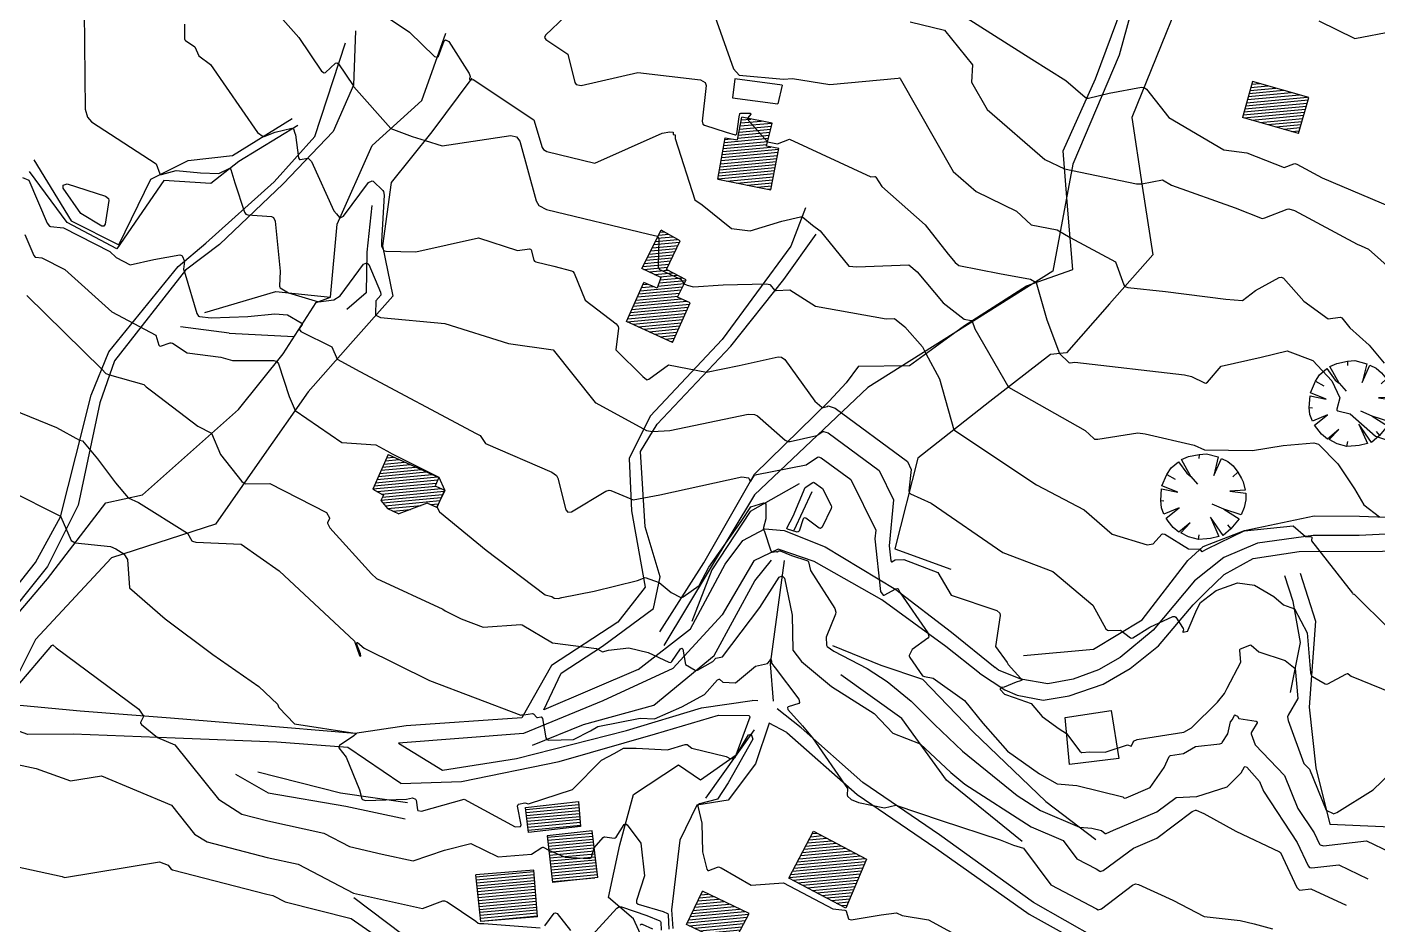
# Model space of a CAD drawing. Extents: x 15746 to 36625, y 87803 to 171760.
# Drawn here: x 18243.6 to 18527.3, y 88185.6 to 88374.2 of the extents above; entities that cross this region are included whole.
import ezdxf

# ---------------------------------------------------------------- set-up
doc = ezdxf.new("R2010")
doc.units = 0
doc.header["$LTSCALE"] = 5
doc.header["$MEASUREMENT"] = 0
for name, color, linetype in [('BOUNDARY', 7, 'FENCELINE2'), ('CONTOUR', 254, 'Continuous'), ('EXISTING BUILDING', 21, 'Continuous'), ('EXISTING ROAD', 25, 'Continuous'), ('FENCE & GATE', 7, 'Continuous'), ('RELIEF', 255, 'Continuous'), ('STREAM & RIVER FRONT', 161, 'Continuous'), ('TREES & VEGETN', 72, 'Continuous')]:
    doc.layers.add(name, color=color, linetype=linetype)
doc.linetypes.add('FENCELINE2', pattern='A,0.25,-0.1,[132,ltypeshp.shx,S=0.1,R=0,X=-0.1,Y=0],-0.1,1', length=1.45)
pattern_1 = [(5.3223326, (-52627.4863, 31781.70936), (-0.0579741825, 0.6223053866), [])]

# ---------------------------------------------------------------- blocks, each defined once
blk = doc.blocks.new('S076')
at = {"color": 0}
for p, q in [((-0.21, 0.45), (-0.12, 0.48)), ((-0.12, 0.48), (-0.04, 0.28)), ((-0.04, 0.28), (-0.07, 0.49)), ((-0.07, 0.49), (0.08, 0.49)), ((0.07, 0.43), (0.08, 0.49)), ((0.08, 0.49), (0.2, 0.47)), ((-0.43, 0.25), (-0.37, 0.33)), ((-0.37, 0.33), (-0.25, 0.2)), ((-0.35, 0.36), (-0.29, 0.41)), ((-0.25, 0.2), (-0.35, 0.36)), ((-0.29, 0.41), (-0.21, 0.45)), ((0.2, 0.47), (0.13, 0.22)), ((0.13, 0.22), (0.24, 0.44)), ((0.24, 0.44), (0.32, 0.38)), ((0.32, 0.38), (0.35, 0.35)), ((0.35, 0.35), (0.42, 0.28)), ((-0.48, 0.13), (-0.45, 0.21)), ((-0.45, 0.21), (-0.43, 0.25)), ((-0.04, 0.28), (0, 0.14)), ((0.42, 0.28), (0.37, 0.25)), ((0.42, 0.28), (0.47, 0.17)), ((0.47, 0.17), (0.49, 0.07)), ((-0.5, 0.04), (-0.48, 0.13)), ((-0.5, -0.04), (-0.5, 0.04)), ((-0.48, 0.13), (-0.4, 0.12)), ((0.49, 0.07), (0.33, 0.08)), ((0.33, 0.08), (0.5, 0.05)), ((0.5, 0.05), (0.5, -0.04)), ((-0.48, -0.12), (-0.5, -0.04)), ((-0.27, -0.06), (-0.48, -0.12)), ((-0.47, -0.16), (-0.27, -0.06)), ((-0.09, -0.26), (-0.07, -0.14)), ((0.47, -0.17), (0.28, -0.13)), ((0.28, -0.13), (0.45, -0.22)), ((0.48, -0.13), (0.47, -0.17)), ((0.5, -0.04), (0.48, -0.13)), ((-0.41, -0.29), (-0.47, -0.16)), ((-0.35, -0.35), (-0.41, -0.29)), ((-0.09, -0.26), (-0.17, -0.47)), ((-0.09, -0.32), (-0.09, -0.26)), ((0.24, -0.43), (0.15, -0.26)), ((0.15, -0.26), (0.21, -0.45)), ((0.41, -0.29), (0.35, -0.35)), ((0.45, -0.22), (0.41, -0.29)), ((-0.35, -0.35), (-0.31, -0.32)), ((-0.25, -0.43), (-0.35, -0.35)), ((-0.17, -0.47), (-0.25, -0.43)), ((-0.13, -0.48), (-0.09, -0.32)), ((0.07, -0.49), (0.05, -0.38)), ((0.21, -0.45), (0.07, -0.49)), ((0.35, -0.35), (0.24, -0.43)), ((0.35, -0.35), (0.33, -0.32)), ((-0.02, -0.5), (-0.13, -0.48)), ((0.07, -0.49), (-0.02, -0.5))]:
    blk.add_line(p, q, dxfattribs=at)

msp = doc.modelspace()

# ---------------------------------------------------------------- hatches: boundary and pattern name
at = {"layer": 'EXISTING BUILDING'}
h = msp.add_hatch(dxfattribs=at)
h.set_pattern_fill('ANSI31', color=256, scale=5, angle=-39.67767, style=0)
h.set_pattern_definition(pattern_1)
h.paths.add_polyline_path([(18510.661, 88351.857), (18512.8, 88359.41), (18500.984, 88362.756), (18498.845, 88355.203)])
h = msp.add_hatch(dxfattribs=at)
h.set_pattern_fill('ANSI31', color=256, scale=5, angle=-39.67767, style=0)
h.set_pattern_definition(pattern_1)
h.paths.add_polyline_path([(18401.5, 88348.662), (18398.898, 88349.163), (18400.071, 88354.024), (18393.673, 88355.253), (18392.825, 88350.478), (18390.215, 88350.941), (18388.665, 88342.22), (18399.831, 88339.983)])
h = msp.add_hatch(dxfattribs=at)
h.set_pattern_fill('ANSI31', color=256, scale=5, angle=-39.67767, style=0)
h.set_pattern_definition(pattern_1)
h.paths.add_polyline_path([(18379.171, 88307.97), (18382.859, 88316.258), (18380.228, 88317.475), (18381.992, 88321.126), (18377.882, 88323.266), (18380.752, 88329.286), (18376.785, 88331.559), (18372.712, 88323.479), (18376.711, 88321.594), (18375.892, 88319.348), (18373.101, 88320.554), (18369.513, 88312.342)])
h = msp.add_hatch(dxfattribs=at)
h.set_pattern_fill('ANSI31', color=256, scale=5, angle=-39.67767, style=0)
h.set_pattern_definition(pattern_1)
h.paths.add_polyline_path([(18319.435, 88284.379), (18316.178, 88277.158), (18318.458, 88275.858), (18317.872, 88274.778), (18319.296, 88273.053), (18321.659, 88271.956), (18327.629, 88274.211), (18329.635, 88273.306), (18331.279, 88276.953), (18329.274, 88277.857), (18330.055, 88279.589)])
h = msp.add_hatch(dxfattribs=at)
h.set_pattern_fill('ANSI31', color=256, scale=5, angle=-39.67767, style=0)
h.set_pattern_definition(pattern_1)
h.paths.add_polyline_path([(18348.302, 88210.244), (18359.385, 88211.516), (18359.836, 88206.264), (18348.903, 88205.008)])
h = msp.add_hatch(dxfattribs=at)
h.set_pattern_fill('ANSI31', color=256, scale=5, angle=-39.67767, style=0)
h.set_pattern_definition(pattern_1)
h.paths.add_polyline_path([(18363.448, 88195.595), (18362.238, 88205.399), (18352.843, 88204.342), (18353.947, 88194.526)])
h = msp.add_hatch(dxfattribs=at)
h.set_pattern_fill('ANSI31', color=256, scale=5, angle=-39.67767, style=0)
h.set_pattern_definition(pattern_1)
h.paths.add_polyline_path([(18408.785, 88205.303), (18419.882, 88199.435), (18415.561, 88189.144), (18403.568, 88195.437)])
h = msp.add_hatch(dxfattribs=at)
h.set_pattern_fill('ANSI31', color=256, scale=5, angle=-39.67767, style=0)
h.set_pattern_definition(pattern_1)
h.paths.add_polyline_path([(18350.798, 88187.29), (18349.993, 88197.136), (18337.808, 88196.136), (18338.892, 88186.316)])
h = msp.add_hatch(dxfattribs=at)
h.set_pattern_fill('ANSI31', color=256, scale=5, angle=-39.67767, style=0)
h.set_pattern_definition(pattern_1)
h.paths.add_polyline_path([(18391.622, 88181.149), (18395.22, 88187.985), (18385.434, 88192.671), (18382.098, 88185.703)])

# ---------------------------------------------------------------- linework, layer by layer
at = {"layer": 'BOUNDARY'}
msp.add_line((18462.526, 88219.337), (18461.589, 88229.141), dxfattribs=at)
for points in [[(18480.088, 88394.346), (18472.939, 88368.31), (18463.239, 88345.42), (18459.051, 88322.926), (18420.177, 88298.458), (18396.344, 88275.949), (18377.314, 88244.3)], [(18461.589, 88229.141), (18471.29, 88230.624), (18472.916, 88220.595), (18462.526, 88219.337)]]:
    msp.add_lwpolyline(points, dxfattribs=at)
at = {"layer": 'CONTOUR', "color": 33}
for points in [[(18291.76, 88382.1), (18300.642, 88371.967), (18305.391, 88364.934), (18306.006, 88364.567), (18306.259, 88364.638), (18308.368, 88366.603), (18308.622, 88366.674), (18309.018, 88366.438), (18312.077, 88361.918), (18312.078, 88361.811), (18312.244, 88361.621), (18319.969, 88352.852), (18324.436, 88351.219), (18327.18, 88350.379), (18330.748, 88349.214), (18345.179, 88351.404), (18346.352, 88351.14), (18347.065, 88350.226), (18350.489, 88337.694), (18351.094, 88336.745), (18352.646, 88335.886), (18374.197, 88330.686), (18375.961, 88330.25), (18376.084, 88330.168), (18376.263, 88329.681), (18376.162, 88323.818), (18376.317, 88323.33), (18376.393, 88323.265), (18377.527, 88322.759), (18380.813, 88321.23), (18381.56, 88320.232), (18382.198, 88319.964), (18383.585, 88319.604), (18389.781, 88320.03), (18398.854, 88320.25), (18399.56, 88320.105), (18399.659, 88320.034), (18400.575, 88318.949), (18400.674, 88318.878), (18400.899, 88318.836), (18403.773, 88318.965), (18409.168, 88315.55), (18424.005, 88312.933), (18425.764, 88313.006), (18427.927, 88311.199), (18431.623, 88307.044), (18432.359, 88305.604), (18435.217, 88300.281), (18438.249, 88289.579), (18455.564, 88278.07), (18465.604, 88272.805), (18471.518, 88267.707), (18478.816, 88265.445), (18480.079, 88265.63), (18481.892, 88267.66), (18482.09, 88267.763), (18482.561, 88267.672), (18487.529, 88264.601), (18489.775, 88264.549), (18489.948, 88264.502), (18489.982, 88264.471), (18490.27, 88264.02), (18490.31, 88263.993), (18490.408, 88264.007), (18491.438, 88264.613), (18499.24, 88268.375), (18499.287, 88268.366), (18499.291, 88268.367), (18499.292, 88268.368), (18499.308, 88268.387), (18509.526, 88269.427), (18512.11, 88267.208), (18513.346, 88267.131), (18513.438, 88267.081), (18513.454, 88267.022), (18513.332, 88266.301), (18521.967, 88255.275), (18522.053, 88255.176), (18522.263, 88255.071), (18522.318, 88255.088), (18522.322, 88255.088), (18522.328, 88255.086), (18522.388, 88255.041), (18529.733, 88247.752)], [(18313.049, 88380.459), (18323.887, 88373.091), (18329.138, 88368.037), (18329.748, 88367.871), (18330.003, 88368.07), (18331.211, 88371.305), (18331.488, 88371.493), (18332.181, 88371.156), (18336.423, 88364.454), (18336.667, 88363.814), (18336.663, 88363.77), (18336.479, 88363.297), (18336.481, 88363.251), (18336.495, 88363.236), (18336.725, 88363.126), (18337.249, 88363.169), (18349.992, 88354.673), (18351.777, 88348.872), (18352.038, 88348.462), (18352.765, 88348.06), (18362.853, 88345.626), (18376.994, 88351.877), (18378.601, 88352.186), (18379.242, 88352.114), (18379.289, 88352.087), (18379.299, 88352.056), (18379.257, 88351.693), (18379.266, 88351.662), (18379.294, 88351.64), (18379.676, 88351.531), (18379.704, 88351.51), (18379.721, 88351.46), (18379.712, 88350.815), (18383.834, 88337.885), (18385.389, 88336.864), (18391.541, 88331.863), (18395.435, 88331.389), (18402.141, 88333.409), (18406.021, 88334.345), (18406.338, 88334.344), (18406.528, 88334.252), (18408.564, 88332.563), (18410.16, 88331.406), (18416.186, 88323.965), (18417.836, 88323.812), (18428.782, 88324.266), (18430.545, 88322.793), (18435.96, 88316.292), (18440.373, 88312.82), (18441.9, 88312.556), (18442.012, 88312.503), (18442.091, 88312.393), (18442.664, 88310.803), (18449.741, 88298.573), (18465.821, 88289.465), (18467.627, 88287.765), (18467.798, 88287.667), (18468.471, 88287.612), (18476.863, 88288.93), (18478.397, 88288.752), (18488.698, 88286.399), (18490.852, 88285.416), (18500.963, 88285.223), (18507.389, 88286.277), (18513.817, 88286.888), (18514.799, 88286.554), (18518.92, 88282.461), (18522.406, 88277.217), (18524.343, 88273.832), (18527.674, 88271.291)], [(18386.91, 88379.657), (18391.922, 88365.416), (18393.141, 88364.11), (18402.492, 88363.277), (18404.365, 88363.381), (18412.199, 88362.147), (18426.531, 88363.478), (18426.856, 88363.501), (18426.881, 88363.496), (18426.89, 88363.488), (18426.972, 88363.362), (18438.093, 88343.819), (18442.912, 88339.677), (18451.38, 88335.538), (18454.451, 88332.637), (18459.962, 88331.614), (18462.673, 88330.02), (18472.175, 88324.888), (18473.911, 88320.034), (18474.157, 88319.701), (18474.751, 88319.455), (18482.688, 88318.658), (18495.349, 88317.051), (18498.867, 88316.788), (18501.584, 88318.852), (18506.565, 88321.61), (18507.026, 88321.681), (18507.488, 88321.429), (18511.718, 88316.585), (18516.879, 88312.929), (18519.375, 88313.25), (18519.575, 88313.222), (18519.745, 88313.096), (18521.386, 88311.015), (18525.488, 88307.387), (18528.617, 88303.619)], [(18514.886, 88375.513), (18522.438, 88371.804), (18530.534, 88373.298), (18547.097, 88380.073)], [(18255.541, 88377.543), (18255.76, 88356.951), (18256.253, 88355.242), (18257.125, 88354.294), (18270.664, 88345.459), (18271.46, 88343.373), (18271.586, 88343.237), (18271.845, 88343.209), (18274.87, 88344.064), (18279.996, 88343.569), (18283.828, 88343.452), (18286.013, 88344.48), (18286.217, 88344.479), (18286.386, 88344.295), (18287.245, 88341.475), (18289.234, 88335.319), (18289.535, 88334.893), (18289.937, 88334.724), (18294.913, 88334.406), (18295.313, 88334.214), (18295.697, 88333.438), (18296.77, 88322.935), (18296.589, 88319.789), (18296.645, 88319.543), (18296.756, 88319.424), (18298.495, 88318.393), (18304.763, 88316.502), (18308.036, 88316.907), (18309.362, 88317.709), (18314.225, 88324.421), (18314.908, 88324.7), (18315.395, 88324.339), (18317.832, 88318.544), (18317.914, 88318.002), (18317.865, 88317.885), (18316.863, 88316.668), (18316.765, 88313.896), (18316.845, 88313.68), (18317.841, 88313.157), (18331.338, 88311.943), (18344.709, 88307.729), (18354.077, 88306.42), (18362.921, 88295.369), (18362.953, 88295.306), (18363, 88295.288), (18363.041, 88295.273), (18363.068, 88295.261), (18373.657, 88289.46), (18374.975, 88289.225), (18378.555, 88289.451), (18395.046, 88292.873), (18396.383, 88292.834), (18396.979, 88292.536), (18402.806, 88287.452), (18403.402, 88287.157), (18403.857, 88287.147), (18409.438, 88288.374), (18410.713, 88289.237), (18410.833, 88289.271), (18411.856, 88288.936), (18422.522, 88281.043), (18425.565, 88274.898), (18424.681, 88265.21), (18425.004, 88262.107), (18425.161, 88261.885), (18425.229, 88261.885), (18425.922, 88262.266), (18427.765, 88262.384), (18434.854, 88259.651), (18437.68, 88254.851), (18447.244, 88251.648), (18447.884, 88251.122), (18447.995, 88250.594), (18446.963, 88244.113), (18449.425, 88240.737), (18449.623, 88240.289), (18452.293, 88237.376), (18452.632, 88237.182), (18452.65, 88237.153), (18452.644, 88237.137), (18452.493, 88237.012), (18452.203, 88236.903), (18451.36, 88236.613), (18448.779, 88235.531), (18448.259, 88235.462), (18447.971, 88235.177), (18447.958, 88235.146), (18447.994, 88235.042), (18448.88, 88234.051), (18450.898, 88233.394), (18454.509, 88232.142), (18456.771, 88229.409), (18460.341, 88226.795), (18461.907, 88225.807), (18464.733, 88222.079), (18465.027, 88221.849), (18465.149, 88221.825), (18466.699, 88221.931), (18470.053, 88221.864), (18474.715, 88223.45), (18475.454, 88223.186), (18475.52, 88223.189), (18475.582, 88223.251), (18475.941, 88224.165), (18475.993, 88224.232), (18476.72, 88224.553), (18486.536, 88226.078), (18488.168, 88226.995), (18493.63, 88232.423), (18495.068, 88234.22), (18495.637, 88235.301), (18498.494, 88240.815), (18498.29, 88243.252), (18498.339, 88243.445), (18498.477, 88243.565), (18500.38, 88244.386), (18500.56, 88244.41), (18500.715, 88244.342), (18502.314, 88242.964), (18507.815, 88241.176), (18509.947, 88239.456), (18510.507, 88233.188), (18508.425, 88229.632), (18508.328, 88229.319), (18508.423, 88228.562), (18511.767, 88219.546), (18512.964, 88218.297), (18516.455, 88209.687), (18517.887, 88208.999), (18518.012, 88208.975), (18518.696, 88209.188), (18526.279, 88213.976), (18531.68, 88219.155)], [(18276.611, 88374.769), (18276.643, 88371.746), (18276.716, 88371.496), (18276.844, 88371.356), (18278.83, 88370.06), (18279.625, 88368.147), (18282.136, 88366.342), (18291.984, 88352.013), (18293.14, 88351.186), (18293.346, 88351.19), (18295.701, 88352.101), (18299.196, 88352.945), (18299.492, 88352.895), (18299.541, 88352.832), (18299.785, 88351.9), (18299.968, 88351.584), (18300.58, 88346.738), (18300.79, 88346.388), (18300.931, 88346.349), (18302.53, 88346.637), (18302.671, 88346.61), (18303.307, 88345.939), (18307.982, 88335.599), (18308.605, 88334.99), (18309.23, 88334.175), (18309.309, 88334.137), (18310.054, 88334.471), (18315.323, 88341.553), (18316.047, 88341.906), (18316.29, 88341.817), (18318.321, 88339.836), (18318.459, 88339.635), (18318.592, 88338.873), (18318.025, 88329.15), (18318.031, 88328.166), (18318.416, 88327.3), (18318.466, 88327.243), (18318.947, 88327.089), (18325.211, 88327), (18338.369, 88329.899), (18346.562, 88327.228), (18349.107, 88327.614), (18349.314, 88327.567), (18349.439, 88327.406), (18350.043, 88325.196), (18350.15, 88325.029), (18350.423, 88324.877), (18354.223, 88323.961), (18357.928, 88323.011), (18358.196, 88322.867), (18358.484, 88322.478), (18360.83, 88316.859), (18367.339, 88311.826), (18367.734, 88311.299), (18367.788, 88310.935), (18367.224, 88306.374), (18367.225, 88306.372), (18367.231, 88306.363), (18372.887, 88300.828), (18373.681, 88300.138), (18373.771, 88300.103), (18373.779, 88300.102), (18374.16, 88300.251), (18378.285, 88303.275), (18386.287, 88301.734), (18393.166, 88303.102), (18401.355, 88304.923), (18402.03, 88304.867), (18402.724, 88304.346), (18409.022, 88295.619), (18410.541, 88294.345), (18410.683, 88294.275), (18410.755, 88294.274), (18411.645, 88294.469), (18411.847, 88294.607), (18411.866, 88294.612), (18413.319, 88294.136), (18428.47, 88282.925), (18429.291, 88281.267), (18428.773, 88276.802), (18428.85, 88276.445), (18429.133, 88276.179), (18433.486, 88274.203), (18448.545, 88263.829), (18459.025, 88259.816), (18467.438, 88252.738), (18470.157, 88247.807), (18470.478, 88247.488), (18470.678, 88247.437), (18473.247, 88247.525), (18475.323, 88245.899), (18475.524, 88245.827), (18475.854, 88245.909), (18479.401, 88248.154), (18484.223, 88250.369), (18484.66, 88250.394), (18484.865, 88250.241), (18486.411, 88247.843), (18486.498, 88247.613), (18486.495, 88247.572), (18486.327, 88247.136), (18486.337, 88247.091), (18486.424, 88247.065), (18487.322, 88247.301), (18487.394, 88247.339), (18487.404, 88247.356), (18487.476, 88247.599), (18489.298, 88251.858), (18490.023, 88253.299), (18491.848, 88254.743), (18493.326, 88255.833), (18497.791, 88257.452), (18501.357, 88256.979), (18505.476, 88254.583), (18507.47, 88252.859), (18509.758, 88251.989), (18512.459, 88246.928), (18513.131, 88238.585), (18513.353, 88237.955), (18513.547, 88237.774), (18516.217, 88236.277), (18516.472, 88236.207), (18516.804, 88236.28), (18520.567, 88238.242), (18520.943, 88238.386), (18520.975, 88238.389), (18521.033, 88238.364), (18521.655, 88237.875), (18532.206, 88233.567)], [(18356.596, 88376.413), (18352.441, 88372.48), (18352.279, 88371.98), (18352.517, 88371.574), (18357.127, 88368.511), (18358.618, 88362.528), (18358.927, 88362.118), (18359.929, 88361.935), (18371.874, 88364.615), (18385.055, 88363.111), (18386.016, 88362.568), (18386.227, 88361.925), (18385.361, 88354.459), (18385.538, 88353.817), (18385.849, 88353.578), (18390.427, 88352.132), (18392.299, 88351.523), (18392.465, 88351.546), (18392.636, 88351.797), (18393.17, 88355.341), (18393.276, 88355.98), (18393.304, 88356.025), (18393.469, 88356.081), (18395.424, 88356.073), (18395.586, 88355.97), (18395.579, 88355.872), (18394.932, 88355.101), (18394.907, 88355.015), (18395.089, 88354.557), (18399.125, 88350.102), (18401.225, 88349.697), (18403.697, 88350.645), (18420.774, 88342.734), (18421.668, 88342.8), (18421.738, 88342.785), (18421.878, 88342.663), (18423.134, 88340.726), (18432.2, 88332.626), (18437.036, 88326.511), (18438.521, 88324.728), (18439.3, 88324.116), (18447.857, 88322.463), (18454.306, 88321.266), (18455.535, 88320.544), (18457.76, 88312.726), (18460.405, 88305.633), (18462.398, 88303.755), (18462.587, 88303.647), (18462.667, 88303.64), (18463.663, 88303.797), (18486.676, 88301.128), (18488.184, 88300.783), (18490.917, 88299.452), (18491.164, 88299.424), (18491.481, 88299.604), (18494.411, 88302.992), (18502.802, 88304.825), (18508.22, 88306.188), (18513.603, 88304.129), (18517.655, 88299.908), (18519.305, 88296.314), (18518.662, 88293.959), (18518.693, 88293.757), (18518.873, 88293.619), (18521.512, 88292.975), (18526.768, 88288.28), (18528.899, 88287.536)], [(18429.051, 88375.283), (18436.293, 88373.548), (18442.128, 88366.256), (18441.947, 88362.602), (18445.225, 88356.843), (18457.37, 88346.403), (18461.48, 88344.395), (18476.615, 88341.284), (18477.734, 88341.268), (18482.06, 88342.125), (18483.973, 88340.966), (18497.317, 88336.23), (18503.023, 88333.95), (18503.556, 88334.155), (18508.224, 88335.939), (18508.616, 88335.996), (18509.757, 88335.679), (18522.925, 88328.611), (18523.804, 88328.238), (18525.332, 88327.554), (18535.682, 88318.289)], [(18441.019, 88376.044), (18454.591, 88367.415), (18461.766, 88362.959), (18465.797, 88359.441), (18466.176, 88359.248), (18466.531, 88359.243), (18470.864, 88360.272), (18477.631, 88361.571), (18478.183, 88361.52), (18478.681, 88361.165), (18483.412, 88355.188), (18494.948, 88348.407), (18499.777, 88347.802), (18507.597, 88344.692), (18509.668, 88345.484), (18509.842, 88345.509), (18510.299, 88345.382), (18515.569, 88342.553), (18532.114, 88335.55)], [(18242.638, 88342.596), (18243.947, 88342.022), (18247.8, 88332.98), (18248.295, 88332.367), (18248.499, 88332.286), (18251.221, 88332.008), (18260.935, 88327.032), (18262.317, 88325.791), (18265.216, 88324.253), (18270.232, 88325.387), (18275.636, 88326.316), (18276.077, 88326.237), (18276.145, 88326.164), (18276.626, 88325.042), (18276.402, 88323.35), (18276.801, 88322.31), (18279.211, 88314.06), (18279.597, 88313.483), (18279.78, 88313.402), (18282.246, 88313.128), (18289.921, 88313.377), (18295.59, 88313.983), (18298.255, 88313.752), (18301.178, 88312.043), (18301.344, 88311.814), (18301.33, 88311.718), (18300.725, 88310.839), (18300.712, 88310.742), (18301.092, 88310.267), (18307.557, 88307.061), (18308.685, 88304.454), (18313.466, 88301.873), (18337.929, 88288.849), (18338.756, 88288.433), (18338.856, 88288.209), (18339.846, 88286.739), (18353.788, 88280.69), (18354.758, 88279.973), (18355.047, 88279.459), (18356.708, 88272.788), (18357.138, 88272.318), (18357.922, 88272.355), (18365.163, 88276.733), (18365.864, 88276.928), (18366.219, 88276.87), (18370.41, 88275.135), (18370.879, 88274.86), (18376.459, 88275.965), (18393.704, 88279.692), (18395.134, 88279.491), (18395.179, 88279.446), (18395.44, 88278.782), (18395.497, 88278.744), (18395.614, 88278.802), (18396.355, 88280.055), (18396.868, 88280.189), (18407.232, 88282.278), (18409.579, 88283.868), (18409.801, 88283.93), (18410.393, 88283.736), (18416.574, 88279.163), (18421.838, 88268.529), (18421.671, 88266.684), (18422.818, 88255.668), (18423.375, 88254.881), (18423.619, 88254.878), (18426.078, 88256.228), (18426.434, 88256.259), (18426.462, 88256.253), (18426.519, 88256.199), (18426.99, 88255.351), (18432.788, 88246.932), (18432.956, 88246.097), (18432.781, 88245.809), (18429.482, 88243.455), (18428.879, 88242.207), (18428.859, 88242.098), (18428.98, 88241.744), (18431.621, 88237.9), (18432.082, 88237.8), (18433.866, 88237.441), (18440.45, 88232.714), (18444.35, 88228.014), (18449.533, 88222.136), (18456.215, 88217.366), (18459.927, 88215.248), (18464.093, 88214.877), (18473.705, 88212.489), (18473.99, 88212.262), (18474.017, 88212.251), (18474.455, 88212.307), (18479.505, 88214.484), (18482.436, 88218.64), (18483.445, 88220.981), (18483.571, 88221.14), (18483.77, 88221.228), (18486.459, 88221.646), (18488.973, 88223.06), (18494.118, 88223.669), (18494.504, 88223.809), (18494.629, 88223.93), (18495.81, 88225.774), (18496.356, 88228.249), (18496.762, 88228.758), (18497.195, 88229.646), (18497.258, 88229.7), (18497.303, 88229.697), (18497.788, 88229.444), (18498.11, 88228.995), (18501.719, 88228.437), (18501.969, 88228.241), (18501.96, 88228.027), (18500.727, 88226.12), (18500.669, 88225.934), (18500.694, 88225.741), (18501.548, 88223.438), (18507.7, 88217.02), (18510.51, 88210.089), (18513.919, 88204.923), (18515.013, 88202.555), (18515.158, 88202.402), (18515.882, 88202.247), (18524.937, 88203.292), (18529.85, 88200.919)], [(18260.692, 88338.176), (18260.78, 88337.733), (18260.009, 88332.769), (18259.724, 88332.388), (18259.279, 88332.399), (18254.905, 88335.029), (18251.14, 88340.384), (18251.168, 88341), (18251.995, 88341.27), (18260.083, 88338.639), (18260.692, 88338.176)], [(18243.134, 88330.63), (18245.026, 88326.19), (18245.269, 88325.888), (18245.369, 88325.849), (18246.706, 88325.713), (18251.477, 88323.268), (18261.415, 88314.352), (18270.643, 88309.449), (18271.281, 88307.359), (18271.399, 88307.22), (18271.593, 88307.199), (18273.64, 88307.883), (18273.825, 88307.895), (18274.099, 88307.794), (18277.191, 88305.783), (18284.255, 88304.841), (18286.705, 88304.142), (18295.398, 88304.174), (18296.068, 88303.948), (18296.418, 88303.475), (18298.608, 88296.572), (18299.878, 88293.681), (18309.667, 88286.952), (18316.806, 88286.439), (18319.167, 88285.166), (18320.267, 88284.579), (18330.099, 88279.632), (18331.287, 88276.963), (18331.305, 88276.937), (18331.305, 88276.935), (18331.256, 88276.643), (18329.726, 88273.59), (18329.696, 88273.289), (18330.225, 88272.398), (18339.998, 88264.287), (18352.403, 88254.952), (18353.793, 88254.561), (18354.281, 88254.27), (18355.143, 88254.161), (18355.925, 88254.344), (18362.71, 88255.702), (18371.805, 88257.971), (18373.415, 88258.565), (18375.34, 88257.85), (18376.316, 88257.559), (18378.874, 88255.441), (18380.926, 88254.408), (18381.107, 88254.374), (18381.417, 88254.484), (18384.743, 88256.881), (18386.781, 88260.744), (18393.559, 88270.32), (18395.578, 88273.407), (18398.35, 88274.241), (18398.594, 88274.193), (18398.717, 88273.959), (18398.717, 88270.883), (18398.286, 88269.056), (18398.207, 88268.638), (18398.212, 88268.604), (18398.224, 88268.59), (18398.427, 88268.481), (18399.771, 88264.186), (18400.004, 88263.897), (18400.083, 88263.882), (18400.966, 88264.071), (18401.045, 88264.055), (18401.049, 88264.051), (18401.068, 88263.984), (18401.072, 88263.98), (18401.113, 88263.982), (18401.493, 88264.205), (18401.529, 88264.215), (18401.731, 88264.184), (18404.114, 88263.232), (18407.384, 88262.147), (18407.614, 88261.996), (18407.686, 88261.865), (18408.138, 88260.057), (18413.221, 88252.042), (18413.458, 88251.324), (18413.401, 88250.909), (18411.432, 88246.021), (18411.513, 88244.333), (18411.551, 88244.204), (18411.641, 88244.103), (18413.048, 88243.136), (18420.064, 88239.5), (18424.244, 88236.748), (18429.243, 88232.607), (18434.177, 88227.713), (18440.079, 88222.124), (18451.556, 88212.825), (18456.465, 88209.666), (18464.626, 88206.171), (18467.232, 88205.94), (18469.261, 88205.436), (18470.034, 88204.818), (18470.107, 88204.788), (18470.242, 88204.805), (18471.798, 88205.476), (18480.854, 88209.393), (18484.934, 88212.37), (18489.294, 88212.613), (18495.611, 88214.614), (18498.573, 88217.553), (18499.314, 88218.82), (18499.422, 88218.886), (18499.749, 88218.765), (18502.435, 88215.744), (18503.251, 88213.731), (18510.363, 88202.949), (18512.647, 88198.009), (18512.951, 88197.689), (18513.403, 88197.592), (18519.064, 88198.245), (18525.18, 88195.291)], [(18243.51, 88317.832), (18259.258, 88302.346), (18260.118, 88301.434), (18260.917, 88301.181), (18268.124, 88299.109), (18268.619, 88298.598), (18270.009, 88297.548), (18279.438, 88290.362), (18282.326, 88288.881), (18284.216, 88284.41), (18288.718, 88278.726), (18289.172, 88278.37), (18289.56, 88278.28), (18294.583, 88278.317), (18306.478, 88272.213), (18307.081, 88271.132), (18307.107, 88271.038), (18307.094, 88270.955), (18306.699, 88270.064), (18306.69, 88269.98), (18307.142, 88269.026), (18315.948, 88259.321), (18316.994, 88258.339), (18330.926, 88251.944), (18331.418, 88251.579), (18334.742, 88249.93), (18339.395, 88248.168), (18347.263, 88248.71), (18347.598, 88248.616), (18353.932, 88244.832), (18363.146, 88243.675), (18363.443, 88243.515), (18364.447, 88242.968), (18365.716, 88243.332), (18369.971, 88243.821), (18374.042, 88242.853), (18378.395, 88240.786), (18378.789, 88240.752), (18379.028, 88240.908), (18380.79, 88243.601), (18381.089, 88243.71), (18381.301, 88243.503), (18381.895, 88240.325), (18383.896, 88239.094), (18384.078, 88239.043), (18384.369, 88239.114), (18387.615, 88240.964), (18388.278, 88241.659), (18389.625, 88241.951), (18397.497, 88252.313), (18401.522, 88258.659), (18402.162, 88258.92), (18402.697, 88258.422), (18404.302, 88250.637), (18404.405, 88243.326), (18406.224, 88240.918), (18412.542, 88235.702), (18421.52, 88230), (18425.443, 88225.896), (18431.191, 88223.65), (18437.582, 88217.597), (18440.573, 88215.174), (18454.449, 88206.245), (18461.203, 88203.353), (18464.061, 88199.515), (18468.138, 88197.406), (18468.897, 88196.87), (18468.969, 88196.849), (18469.581, 88197.043), (18475.96, 88201.706), (18480.9, 88203.843), (18488.289, 88209.464), (18488.98, 88209.738), (18489.123, 88209.72), (18490.774, 88209.021), (18497.483, 88205.316), (18506.602, 88200.94), (18506.871, 88200.848), (18510.289, 88193.455), (18510.744, 88192.975), (18510.925, 88192.936), (18513.192, 88193.198), (18520.62, 88189.793)], [(18228.922, 88298.575), (18249.764, 88290.116), (18254.625, 88287.39), (18255.235, 88287.271), (18258.339, 88283.474), (18262.157, 88278.468), (18264.805, 88275.301), (18266.994, 88274.311), (18277.29, 88267.886), (18278.21, 88266.313), (18278.313, 88266.21), (18279.04, 88265.983), (18288.557, 88265.569), (18296.51, 88260.005), (18312.368, 88245.186), (18313.377, 88242.178), (18313.413, 88242.14), (18313.549, 88242.12), (18313.689, 88242.076), (18313.701, 88242.079), (18313.714, 88242.118), (18313.607, 88242.569), (18312.742, 88244.697), (18312.809, 88244.908), (18312.982, 88244.907), (18314.369, 88243.749), (18328.079, 88236.946), (18347.266, 88229.683), (18347.516, 88229.7), (18347.886, 88229.753), (18349.75, 88229.995), (18349.898, 88229.978), (18349.971, 88229.933), (18350.65, 88229.207), (18350.723, 88229.162), (18350.788, 88229.154), (18351.544, 88229.28), (18351.61, 88229.264), (18351.82, 88228.957), (18352.553, 88224.886), (18352.752, 88224.577), (18353.158, 88224.437), (18358.383, 88224.588), (18361.893, 88226.375), (18363.444, 88227.293), (18372.323, 88229.06), (18375.38, 88228.903), (18381.123, 88231.445), (18385.897, 88234.037), (18388.625, 88237.081), (18388.933, 88237.226), (18389.007, 88237.203), (18389.716, 88236.6), (18392.36, 88236.484), (18396.549, 88239.981), (18399.131, 88240.542), (18399.553, 88241.097), (18399.77, 88241.437), (18399.804, 88241.451), (18399.832, 88241.424), (18399.918, 88241.007), (18399.923, 88240.616), (18400.689, 88239.603), (18405.693, 88232.995), (18405.809, 88232.292), (18405.665, 88232.13), (18403.45, 88231.417), (18403.307, 88231.252), (18403.393, 88230.861), (18406.429, 88227.39), (18408.559, 88224.894), (18415.88, 88214.258), (18415.846, 88212.83), (18415.868, 88212.719), (18415.915, 88212.652), (18416.677, 88211.951), (18418.197, 88211.315), (18423.703, 88210.194), (18426.084, 88210.753), (18435.607, 88207.518), (18447.998, 88203.48), (18450.795, 88202.336), (18452.857, 88201.699), (18458.584, 88194.008), (18468.227, 88189.019), (18468.552, 88188.79), (18468.583, 88188.781), (18469.268, 88188.999), (18475.75, 88193.978), (18476.416, 88194.222), (18477.046, 88194.122), (18484.267, 88190.777), (18490.83, 88187.35), (18498.408, 88186.528), (18501.329, 88185.865), (18505.181, 88184.794)], [(18408.768, 88278.59), (18408.93, 88278.536), (18410.625, 88277.281), (18412.469, 88273.726), (18412.541, 88273.415), (18412.452, 88273.05), (18410.555, 88269.142), (18410.245, 88268.89), (18409.926, 88268.939), (18407.122, 88271.057), (18406.8, 88271.101), (18406.61, 88270.93), (18405.716, 88268.315), (18405.543, 88268.137), (18405.353, 88268.124), (18403.332, 88268.731), (18403.186, 88268.862), (18403.196, 88269.093), (18404.522, 88271.434), (18407, 88277.451), (18408.615, 88278.547), (18408.768, 88278.59)], [(18240.424, 88276.607), (18249.92, 88271.844), (18250.612, 88271.455), (18250.675, 88271.385), (18250.686, 88271.356), (18252.871, 88266.334), (18253.671, 88265.844), (18261.096, 88265.098), (18262.254, 88264.575), (18263.913, 88263.54), (18264.64, 88262.347), (18265.117, 88256.392), (18272.614, 88249.932), (18282.597, 88242.438), (18292.234, 88235.696), (18296.185, 88232.004), (18296.436, 88231.255), (18299.736, 88227.815), (18312.453, 88225.889), (18312.692, 88225.834), (18312.708, 88225.82), (18312.708, 88225.813), (18312.668, 88225.732), (18312.225, 88225.357), (18309.206, 88223.282), (18309.046, 88223.02), (18309.095, 88222.817), (18310.612, 88220.844), (18313.4, 88213.985), (18313.921, 88212.109), (18314.013, 88211.979), (18314.68, 88211.763), (18323.256, 88212.032), (18324.551, 88212.272), (18325.184, 88212.002), (18325.227, 88211.968), (18325.3, 88211.81), (18325.567, 88209.809), (18325.671, 88209.657), (18326.444, 88209.529), (18335.384, 88212.054), (18346.122, 88206.199), (18347.219, 88206.287), (18347.378, 88206.641), (18346.622, 88210.546), (18346.707, 88210.891), (18346.798, 88210.955), (18348.111, 88211.27), (18348.891, 88211.053), (18358.166, 88214.05), (18364.22, 88220.235), (18367.01, 88221.655), (18368.819, 88222.727), (18371.484, 88222.707), (18378.078, 88222.397), (18381.805, 88223.516), (18382.114, 88223.531), (18382.207, 88223.493), (18383.221, 88222.747), (18390.431, 88220.986), (18391.307, 88220.501), (18391.923, 88220.545), (18391.97, 88220.56), (18392.318, 88220.87), (18395.095, 88225.544), (18395.699, 88225.667), (18396.017, 88224.613), (18390.829, 88215.471), (18388.575, 88212.013), (18384.797, 88211.026), (18384.54, 88210.827), (18384.489, 88210.528), (18385.332, 88206.979), (18385.471, 88200.939), (18386.382, 88197.307), (18386.581, 88197.062), (18386.762, 88197.047), (18388.613, 88197.766), (18388.783, 88197.785), (18389.335, 88197.611), (18395.647, 88193.935), (18402.46, 88194.446), (18412.845, 88188.988), (18415.334, 88188.719), (18415.52, 88188.64), (18415.604, 88188.52), (18416.079, 88186.912), (18416.174, 88186.796), (18416.689, 88186.689), (18423.002, 88187.731), (18426.175, 88188.15), (18427.368, 88187.555), (18432.909, 88186.673), (18448.129, 88178.426)], [(18241.313, 88235.509), (18248.814, 88244.312), (18249.028, 88244.432), (18249.049, 88244.431), (18249.053, 88244.426), (18249.056, 88244.354), (18249.697, 88243.801), (18267.055, 88230.959), (18268.029, 88229.486), (18268.021, 88229.364), (18267.432, 88228.123), (18267.423, 88228.002), (18267.607, 88227.702), (18270.953, 88224.976), (18274.599, 88223.453), (18283.755, 88212.028), (18288.655, 88208.883), (18294.136, 88207.477), (18305.893, 88204.881), (18311.269, 88202.082), (18318.179, 88200.498), (18324.689, 88199.054), (18331.26, 88201.314), (18336.81, 88202.684), (18342.519, 88199.903), (18349.532, 88200.467), (18351.691, 88201.863), (18351.887, 88201.925), (18351.991, 88201.906), (18353.182, 88201.329), (18356.62, 88199.853), (18361.661, 88199.584), (18362.056, 88199.705), (18362.152, 88199.839), (18362.685, 88201.773), (18364.591, 88203.974), (18364.782, 88204.106), (18364.953, 88204.128), (18366.924, 88203.84), (18367.095, 88203.867), (18367.308, 88204.038), (18369.012, 88206.685), (18369.274, 88206.819), (18369.649, 88206.642), (18372.468, 88202.769), (18373.258, 88195.933), (18371.559, 88190.706), (18371.605, 88190.248), (18371.954, 88189.952), (18377.207, 88188.393), (18378.118, 88188.027), (18378.18, 88187.977), (18378.261, 88187.749), (18378.404, 88184.741)], [(18240.578, 88219.491), (18245.473, 88218.439), (18252.696, 88215.852), (18259.202, 88216.929), (18273.896, 88210.793), (18278.774, 88204.703), (18281.387, 88203.027), (18294.038, 88199.783), (18300.546, 88198.345), (18312.145, 88192.308), (18312.767, 88192.165), (18326.634, 88189.09), (18330.915, 88190.65), (18331.276, 88190.687), (18331.819, 88190.487), (18337.816, 88186.39), (18338.3, 88186), (18338.586, 88185.939), (18339.517, 88185.876), (18351.383, 88185.015)], [(18230.597, 88200.155), (18250.953, 88195.785), (18251.472, 88195.599), (18271.375, 88198.891), (18273.192, 88198.133), (18273.795, 88197.379), (18274.119, 88197.172), (18293.939, 88192.088), (18295.2, 88191.81), (18297.772, 88190.47), (18311.634, 88186.937), (18319.462, 88181.524)], [(18352.342, 88185.446), (18354.285, 88188.058), (18354.536, 88188.18), (18354.892, 88188.019), (18357.725, 88184.447)], [(18362.263, 88183.436), (18367.418, 88189.124), (18368.003, 88189.451), (18368.454, 88189.432), (18373.723, 88187.558), (18376.466, 88186.455), (18376.651, 88186.305), (18376.697, 88186.176), (18376.777, 88184.477)], [(18372.424, 88185.547), (18372.518, 88185.748), (18372.751, 88185.773), (18374.957, 88184.767)]]:
    msp.add_lwpolyline(points, dxfattribs=at)
at = {"layer": 'EXISTING BUILDING'}
for p, q in [((18402.18, 88362.005), (18401.238, 88358.092)), ((18391.712, 88359.359), (18401.238, 88358.092)), ((18510.661, 88351.857), (18498.845, 88355.203)), ((18388.665, 88342.22), (18390.215, 88350.941)), ((18372.712, 88323.479), (18376.785, 88331.559)), ((18376.711, 88321.594), (18372.712, 88323.479)), ((18376.711, 88321.594), (18375.892, 88319.348)), ((18369.513, 88312.342), (18373.101, 88320.554)), ((18375.892, 88319.348), (18373.101, 88320.554)), ((18379.171, 88307.97), (18369.513, 88312.342)), ((18363.448, 88195.595), (18362.238, 88205.399)), ((18338.892, 88186.316), (18337.808, 88196.136)), ((18363.448, 88195.595), (18353.947, 88194.526)), ((18395.22, 88187.985), (18385.434, 88192.671)), ((18391.622, 88181.149), (18395.22, 88187.985)), ((18350.798, 88187.29), (18338.892, 88186.316))]:
    msp.add_line(p, q, dxfattribs=at)
for points in [[(18402.18, 88362.005), (18392.242, 88363.348), (18391.712, 88359.359)], [(18510.661, 88351.857), (18512.8, 88359.41), (18500.984, 88362.756), (18498.845, 88355.203)], [(18390.215, 88350.941), (18392.825, 88350.478), (18393.673, 88355.253)], [(18401.5, 88348.662), (18398.898, 88349.163), (18400.071, 88354.024), (18393.673, 88355.253)], [(18388.665, 88342.22), (18399.831, 88339.983), (18401.5, 88348.662)], [(18379.171, 88307.97), (18382.859, 88316.258), (18380.228, 88317.475), (18381.992, 88321.126), (18377.882, 88323.266), (18380.752, 88329.286), (18376.785, 88331.559)], [(18319.435, 88284.379), (18316.178, 88277.158), (18318.458, 88275.858), (18317.872, 88274.778), (18319.296, 88273.053), (18321.659, 88271.956)], [(18319.435, 88284.379), (18330.055, 88279.589), (18329.274, 88277.857), (18331.279, 88276.953), (18329.635, 88273.306), (18327.629, 88274.211), (18321.659, 88271.956)], [(18348.302, 88210.244), (18359.385, 88211.516), (18359.836, 88206.264)], [(18359.836, 88206.264), (18348.903, 88205.008), (18348.302, 88210.244)], [(18362.238, 88205.399), (18352.843, 88204.342), (18353.947, 88194.526)], [(18415.561, 88189.144), (18403.568, 88195.437), (18408.785, 88205.303)], [(18408.785, 88205.303), (18419.882, 88199.435), (18415.561, 88189.144)], [(18350.798, 88187.29), (18349.993, 88197.136), (18337.808, 88196.136)], [(18391.622, 88181.149), (18382.098, 88185.703), (18385.434, 88192.671)]]:
    msp.add_lwpolyline(points, dxfattribs=at)
at = {"layer": 'EXISTING ROAD'}
for p, q in [((18443.618, 88238.466), (18436.535, 88244.056)), ((18371.965, 88239.253), (18352.098, 88230.791)), ((18447.615, 88239.125), (18446.93, 88239.696)), ((18397.064, 88232.702), (18395.892, 88232.718)), ((18406.171, 88227.018), (18401.149, 88230.979)), ((18395.486, 88229.322), (18395.143, 88229.567)), ((18403.137, 88225.993), (18399.471, 88227.972)), ((18347.877, 88225.791), (18321.593, 88223.816)), ((18322.08, 88215.324), (18310.935, 88222.883)), ((18321.593, 88223.816), (18330.808, 88218.145))]:
    msp.add_line(p, q, dxfattribs=at)
for points in [[(18312.558, 88373.413), (18312.141, 88361.954), (18307.885, 88352.251), (18297.338, 88341.233), (18283.972, 88328.53), (18276.874, 88323.108), (18261.942, 88304.121), (18258.852, 88295.258), (18254.317, 88273.753), (18247.836, 88260.856), (18237.224, 88247.656), (18228.749, 88237.59)], [(18227.403, 88239.911), (18232.713, 88245.806), (18245.322, 88261.705), (18250.58, 88271.324), (18253.794, 88284.089), (18257.008, 88296.854), (18260.756, 88306.008), (18275.29, 88323.921), (18281.12, 88328.818), (18295.498, 88341.714), (18304.031, 88351.231), (18310.433, 88370.852)], [(18407.063, 88336.233), (18403.976, 88328.192), (18389.565, 88308.6), (18374.482, 88292.464), (18370.021, 88283.607), (18370.528, 88272.583), (18373.413, 88256.524), (18367.635, 88249.175), (18353.758, 88240.115), (18347.515, 88229.1)], [(18352.098, 88230.791), (18355.762, 88238.499), (18364.439, 88244.166), (18375.167, 88252.077), (18376.551, 88258.685), (18373.419, 88269.191), (18372.451, 88285.072), (18375.931, 88290.8), (18391.427, 88307.162), (18402.502, 88321.196), (18409.34, 88330.665)], [(18594.477, 88278.825), (18588.307, 88278.601), (18577.499, 88276.827), (18566.599, 88274.9), (18546.995, 88269.446), (18540.196, 88268.208), (18523.343, 88267.411), (18513.701, 88267.387), (18501.989, 88265.757), (18494.96, 88262.775), (18488.806, 88257.883), (18480.09, 88247.499), (18473.136, 88241.779), (18468.652, 88239.212), (18463.265, 88237.243), (18457.995, 88236.263), (18452.273, 88237.217), (18447.615, 88239.125)], [(18443.618, 88238.466), (18448.945, 88235.019), (18451.531, 88233.887), (18457.029, 88232.802), (18462.426, 88233.753), (18469.629, 88236.191), (18475.267, 88239.466), (18481.224, 88244.259), (18488.497, 88252.824), (18491.163, 88255.529), (18494.994, 88259.205), (18501.129, 88262.551), (18510.797, 88264.023), (18528.257, 88264.101), (18539.091, 88264.885), (18552.056, 88267.497), (18572.874, 88273.007), (18583.688, 88274.723), (18591.465, 88275.194)], [(18371.965, 88239.253), (18382.901, 88247.828), (18390.211, 88261.377), (18393.891, 88266.337), (18398.525, 88268.77), (18402.589, 88268.444), (18411.19, 88265.006), (18426.083, 88256.047), (18437.742, 88247.109), (18446.93, 88239.696)], [(18436.535, 88244.056), (18423.126, 88253.906), (18408.865, 88261.952), (18401.351, 88264.555), (18396.244, 88262.06), (18389.544, 88250.757), (18379.235, 88239.497), (18364.514, 88232.649), (18347.877, 88225.791)], [(18347.515, 88229.1), (18323.2, 88227.441), (18312.445, 88225.781), (18290.815, 88227.631), (18273.732, 88229.036), (18254.752, 88230.537), (18221.227, 88233.681), (18190.786, 88232.513)], [(18310.935, 88222.883), (18296.059, 88223.963), (18274.675, 88224.826), (18253.291, 88225.688), (18243.739, 88225.614), (18232.176, 88229.748), (18219.153, 88230.306), (18201.753, 88229.991), (18184.352, 88229.675)], [(18330.808, 88218.145), (18346.375, 88220.578), (18369.497, 88226.425), (18385.201, 88231.233), (18395.892, 88232.718)], [(18322.08, 88215.324), (18334.828, 88215.709), (18355.341, 88219.92), (18375.568, 88225.774), (18388.817, 88229.661), (18395.143, 88229.567)], [(18403.137, 88225.993), (18417.954, 88213.027), (18434.428, 88201.712), (18454.024, 88187.868), (18470.329, 88178.803)], [(18468.294, 88182.741), (18454.942, 88190.345), (18435.219, 88204.519), (18419.087, 88215.529), (18406.171, 88227.018)], [(18287.323, 88217.275), (18294.211, 88213.359), (18310.512, 88210.529), (18322.969, 88207.872)], [(18292.064, 88217.775), (18309.425, 88213.373), (18323.516, 88211.302)]]:
    msp.add_lwpolyline(points, dxfattribs=at)
at = {"layer": 'FENCE & GATE'}
msp.add_lwpolyline([(18452.896, 88242.187), (18467.584, 88243.536), (18477.797, 88249.681), (18487.358, 88262.174), (18490.573, 88265.065), (18499.274, 88268.421), (18513.9, 88271.557), (18523.434, 88271.462), (18529.164, 88271.232), (18541.664, 88271.822), (18549.185, 88273.424), (18560.707, 88277.709), (18569.64, 88279.326), (18592.862, 88282.739), (18597.798, 88282.828)], dxfattribs=at)
at = {"layer": 'RELIEF'}
for p, q in [((18280.932, 88314.269), (18295.854, 88318.675)), ((18295.854, 88318.675), (18307.301, 88317.456)), ((18285.996, 88309.873), (18275.787, 88311.241)), ((18285.996, 88309.873), (18299.62, 88309.197)), ((18461.886, 88305.799), (18458.571, 88305.43)), ((18418.212, 88302.957), (18415.601, 88299.475)), ((18511.008, 88259.471), (18514.219, 88249.39)), ((18392.516, 88221.344), (18395.486, 88229.322)), ((18399.471, 88227.972), (18396.594, 88219.469)), ((18457.569, 88211.539), (18468.072, 88203.551)), ((18370.983, 88186.901), (18365.725, 88191.403)), ((18378.94, 88188.81), (18379.238, 88184.877))]:
    msp.add_line(p, q, dxfattribs=at)
for points in [[(18418.212, 88302.957), (18428.937, 88303.11), (18440.495, 88311.537), (18453.525, 88319.837), (18463.235, 88323.253), (18462.2, 88335.711), (18461.166, 88348.17), (18468.016, 88363.317), (18473.601, 88378.338), (18477.364, 88397.821)], [(18485.815, 88380.437), (18480.72, 88367.81), (18475.625, 88355.182), (18477.812, 88340.751), (18479.999, 88326.32), (18470.943, 88316.06), (18461.886, 88305.799)], [(18237.946, 88246.585), (18247.843, 88258.279), (18260.15, 88274.255), (18267.804, 88275.977), (18277.888, 88284.938), (18287.972, 88293.898), (18297.381, 88305.58), (18304.322, 88316.338), (18307.301, 88317.456), (18308.698, 88332.766), (18316.081, 88349.325), (18326.516, 88358.795), (18331.529, 88372.874)], [(18336.984, 88363.477), (18328.623, 88352.169), (18320.07, 88341.563), (18318.26, 88328.26), (18320.397, 88317.696), (18311.499, 88307.637), (18302.602, 88297.577), (18292.89, 88283.689), (18283.178, 88269.8), (18261.344, 88262.707), (18245.317, 88245.558), (18238.856, 88232.541)], [(18244.995, 88346.301), (18252.857, 88333.493), (18262.847, 88328.431), (18269.595, 88342.241), (18277.44, 88346.172), (18286.711, 88347.207), (18299.242, 88354.965)], [(18300.45, 88353.481), (18288.065, 88345.927), (18282.197, 88341.33), (18272.302, 88341.958), (18262.463, 88327.64), (18252.034, 88333.145), (18244.076, 88343.828)], [(18316.023, 88336.72), (18314.937, 88326.905), (18314.822, 88318.385), (18310.746, 88314.89)], [(18458.571, 88305.43), (18445.801, 88295.515), (18430.667, 88283.62), (18425.86, 88264.633), (18437.636, 88260.342)], [(18376.517, 88247.145), (18385.739, 88261.672), (18396.384, 88280.295), (18412.062, 88295.625), (18415.601, 88299.475)], [(18405.77, 88278.24), (18395.464, 88272.43), (18387.396, 88260.197), (18383.171, 88249.315)], [(18349.717, 88223.333), (18360.429, 88227.727), (18375.21, 88231.755), (18387.923, 88242.204), (18396.47, 88257.909), (18399.909, 88262.2)], [(18508.963, 88234.42), (18511.012, 88244.907), (18509.479, 88253.567), (18507.75, 88258.953)], [(18514.219, 88249.39), (18512.851, 88231.319), (18514.237, 88218.606), (18517.189, 88206.74), (18528.384, 88206.255), (18533.517, 88205.34)], [(18412.72, 88244.285), (18422.872, 88240.184), (18431.678, 88237.234), (18442.322, 88226.191), (18457.569, 88211.539)], [(18452.598, 88203.107), (18436.702, 88216.002), (18427.34, 88228.993), (18414.477, 88238.139)], [(18365.725, 88191.403), (18368.076, 88202.433), (18370.965, 88213.011), (18380.403, 88219.267), (18385.002, 88216.108), (18392.516, 88221.344)], [(18396.594, 88219.469), (18390.807, 88211.81), (18384.24, 88210.781), (18380.681, 88203.399), (18378.94, 88188.81)], [(18312.231, 88191.34), (18325.915, 88180.985), (18331.371, 88182.306)], [(18383.197, 88136.787), (18381.135, 88150.858), (18381.904, 88160.953), (18375.813, 88176.307), (18370.983, 88186.901)]]:
    msp.add_lwpolyline(points, dxfattribs=at)
at = {"layer": 'STREAM & RIVER FRONT'}
for p, q in [((18408.377, 88276.571), (18404.649, 88268.48)), ((18386.16, 88212.233), (18396.369, 88226.611))]:
    msp.add_line(p, q, dxfattribs=at)
msp.add_lwpolyline([(18402.6, 88262.174), (18399.67, 88240.463), (18400.26, 88232.639)], dxfattribs=at)

# ---------------------------------------------------------------- block references
at = {"layer": 'TREES & VEGETN', "xscale": 18, "yscale": 18, "zscale": 18, "rotation": 230.3223326313388}
for p in [(18521.761, 88295.128), (18490.575, 88275.573)]:
    msp.add_blockref('S076', p, dxfattribs=at)

doc.saveas('drawing.dxf')
